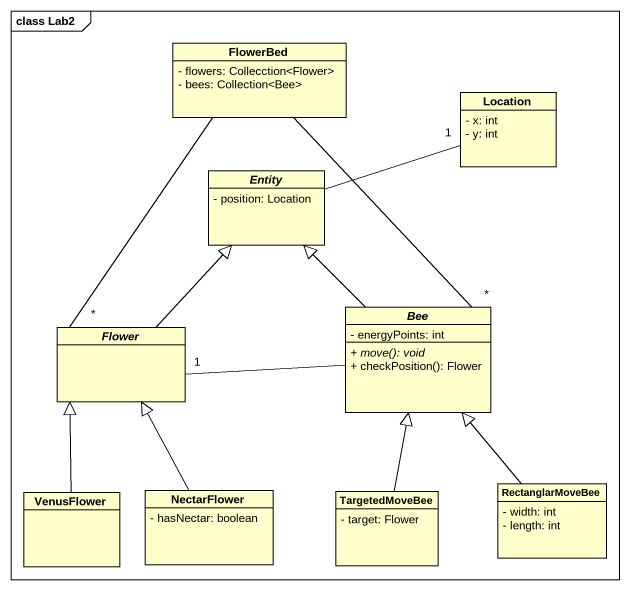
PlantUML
@startuml
mainframe class Lab2
hide circle
hide empty members
skinparam classAttributeIconSize 0
class FlowerBed {
  - flowers: Collecction<Flower>
  - bees: Collection<Bee>
}
class Location {
  - x: int
  - y: int
}
abstract class "Entity" as Entity_ {
  - position: Location
}
abstract class Flower
abstract class Bee {
  - energyPoints: int
  {abstract} + move(): void
  + checkPosition(): Flower
}
class RectanglarMoveBee {
  - width: int
  - length: int
}
class VenusFlower
class NectarFlower {
  - hasNectar: boolean
}
class TargetedMoveBee {
  - target: Flower
}
FlowerBed -- "*" Flower
FlowerBed -- "*" Bee
Entity_ -right- "1" Location
Flower -up-|> Entity_
Bee -up-|> Entity_
Bee -left- "1" Flower
RectanglarMoveBee -up-|> Bee
VenusFlower -up-|> Flower
NectarFlower -up-|> Flower
TargetedMoveBee -up-|> Bee
@enduml
